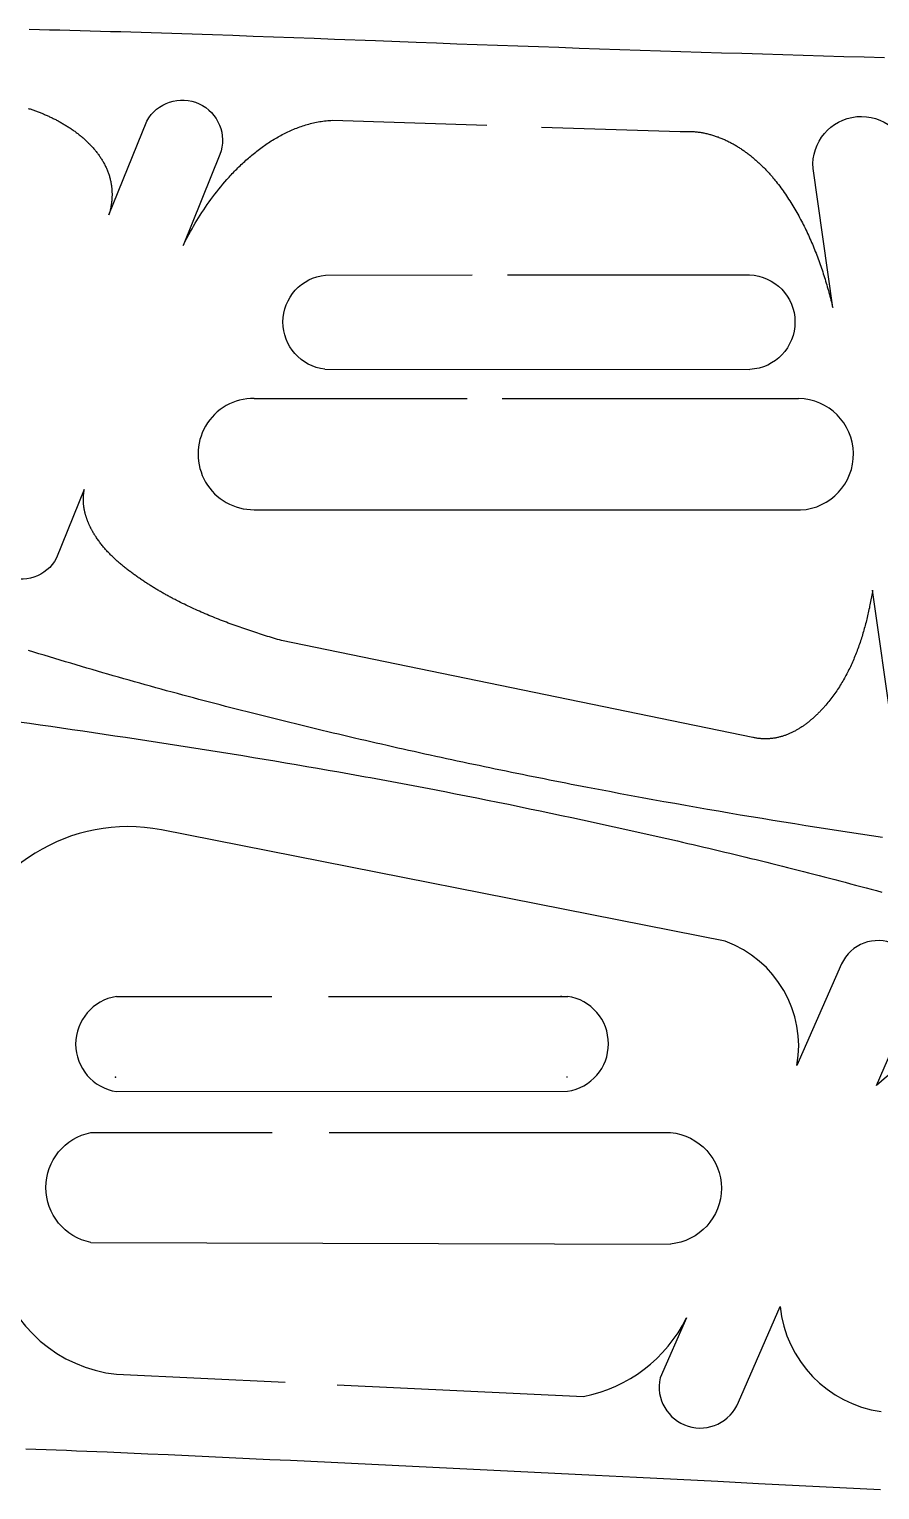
# Model space of a CAD drawing. Header units: millimetres. Extents: x 106 to 1096, y 85 to 181.
# Drawn here: x 489.2 to 542, y 87 to 177.7 of the extents above; entities that cross this region are included whole.
import ezdxf

# ---------------------------------------------------------------- set-up
doc = ezdxf.new("R2010")
doc.units = ezdxf.units.MM

msp = doc.modelspace()

# ---------------------------------------------------------------- linework, layer by layer
at = {"color": 40, "true_color": 0xffa600}
for p, q in [((507.599, 162.437), (516.697, 162.452)), ((507.599, 162.437), (516.697, 162.452)), ((518.896, 162.452), (533.925, 162.452)), ((518.896, 162.452), (533.925, 162.452)), ((507.563, 156.585), (533.952, 156.574)), ((507.563, 156.585), (533.952, 156.574)), ((503.176, 154.78), (516.402, 154.774)), ((503.176, 154.78), (516.402, 154.774)), ((518.561, 154.773), (536.973, 154.764)), ((518.561, 154.773), (536.973, 154.764)), ((503.176, 147.865), (537.098, 147.852)), ((503.176, 147.865), (537.098, 147.852)), ((494.626, 111.737), (522.626, 111.756)), ((493.036, 102.367), (529.017, 102.27))]:
    msp.add_line(p, q, dxfattribs=at)
at = {"color": 40, "linetype": 'Continuous', "lineweight": 25, "true_color": 0xffa600}
for points in [[(489.204, 177.699), (489.835, 177.684), (490.467, 177.669), (491.099, 177.654), (491.73, 177.637), (492.362, 177.621), (492.994, 177.603), (493.625, 177.586), (494.257, 177.567), (494.889, 177.549), (495.521, 177.53), (496.153, 177.51), (496.785, 177.49), (497.417, 177.47), (498.049, 177.449), (498.681, 177.428), (499.313, 177.407), (499.946, 177.386), (500.578, 177.364), (501.842, 177.319), (503.107, 177.274), (504.371, 177.227), (505.636, 177.181), (506.901, 177.133), (508.166, 177.086), (510.696, 176.99), (513.225, 176.894), (514.49, 176.847), (515.755, 176.8), (517.02, 176.754), (518.284, 176.708), (519.549, 176.663), (520.814, 176.618), (522.078, 176.574), (523.343, 176.531), (524.607, 176.488), (525.872, 176.445), (527.136, 176.403), (528.401, 176.362), (529.665, 176.321), (530.93, 176.281), (532.194, 176.241), (533.458, 176.202), (534.723, 176.163), (535.987, 176.125), (537.251, 176.088), (538.516, 176.051), (539.78, 176.014), (541.044, 175.978), (542.308, 175.943)], [(542.177, 127.518), (541.497, 127.618), (540.817, 127.72), (540.137, 127.822), (539.457, 127.926), (538.777, 128.031), (538.098, 128.137), (537.418, 128.244), (536.739, 128.352), (536.06, 128.461), (535.382, 128.571), (534.703, 128.683), (534.025, 128.795), (533.346, 128.909), (532.668, 129.024), (531.99, 129.14), (531.313, 129.257), (530.635, 129.375), (529.958, 129.494), (529.281, 129.614), (528.604, 129.736), (527.927, 129.858), (527.251, 129.982), (526.574, 130.107), (525.898, 130.233), (525.223, 130.36), (524.547, 130.488), (523.871, 130.617), (523.534, 130.683), (523.196, 130.748), (522.859, 130.814), (522.521, 130.88), (522.184, 130.946), (521.846, 131.012), (521.509, 131.079), (521.172, 131.146), (520.835, 131.214), (520.498, 131.281), (520.161, 131.349), (519.824, 131.418), (519.487, 131.486), (519.15, 131.555), (518.813, 131.624), (518.476, 131.694), (518.139, 131.764), (517.803, 131.834), (517.466, 131.904), (517.13, 131.974), (516.793, 132.045), (516.457, 132.117), (516.12, 132.188), (515.784, 132.26), (515.448, 132.332), (515.112, 132.404), (514.776, 132.477), (514.44, 132.55), (514.104, 132.624), (513.768, 132.697), (513.432, 132.771), (513.096, 132.846), (512.761, 132.92), (512.425, 132.995), (512.09, 133.07), (511.754, 133.146), (511.419, 133.222), (511.083, 133.298), (510.748, 133.374), (510.413, 133.451), (510.078, 133.528), (509.743, 133.606), (509.408, 133.684), (509.073, 133.762), (508.738, 133.84), (508.404, 133.919), (508.069, 133.999), (507.734, 134.078), (507.4, 134.158), (507.066, 134.238), (506.731, 134.319), (506.397, 134.399), (506.063, 134.481), (505.729, 134.562), (505.395, 134.644), (505.061, 134.726), (504.727, 134.809), (504.393, 134.892), (504.06, 134.975), (503.726, 135.059), (503.393, 135.143), (503.059, 135.227), (502.726, 135.312), (502.393, 135.397), (502.06, 135.483), (501.727, 135.569), (501.394, 135.655), (501.061, 135.741), (500.728, 135.828), (500.396, 135.916), (500.063, 136.003), (499.731, 136.091), (499.398, 136.18), (499.066, 136.269), (498.734, 136.358), (498.402, 136.448), (498.07, 136.537), (497.738, 136.628), (497.406, 136.719), (497.075, 136.81), (496.743, 136.901), (496.412, 136.993), (496.08, 137.086), (495.749, 137.178), (495.418, 137.272), (495.087, 137.365), (494.756, 137.459), (494.426, 137.554), (494.095, 137.649), (493.765, 137.744), (493.434, 137.84), (493.104, 137.937), (492.774, 138.034), (492.444, 138.131), (492.114, 138.229), (491.785, 138.327), (491.455, 138.426), (491.126, 138.525), (490.797, 138.625), (490.468, 138.725), (490.139, 138.826), (489.811, 138.927), (489.482, 139.029), (489.154, 139.131)], [(488.55, 134.7), (489.214, 134.606), (489.878, 134.512), (490.541, 134.417), (491.205, 134.322), (491.869, 134.225), (492.532, 134.129), (493.196, 134.031), (493.859, 133.933), (494.522, 133.834), (495.186, 133.735), (495.849, 133.635), (496.512, 133.534), (497.175, 133.433), (497.837, 133.331), (498.5, 133.228), (499.163, 133.125), (499.825, 133.02), (500.487, 132.915), (501.15, 132.809), (501.812, 132.703), (502.474, 132.595), (503.135, 132.487), (503.797, 132.378), (504.458, 132.267), (505.12, 132.156), (505.781, 132.044), (506.442, 131.931), (507.102, 131.817), (507.763, 131.702), (508.423, 131.585), (509.084, 131.468), (509.744, 131.35), (510.074, 131.29), (510.403, 131.23), (510.733, 131.17), (511.063, 131.11), (511.393, 131.049), (511.722, 130.988), (512.052, 130.927), (512.382, 130.865), (512.711, 130.803), (513.041, 130.741), (513.37, 130.679), (513.699, 130.616), (514.029, 130.553), (514.358, 130.489), (514.687, 130.426), (515.016, 130.362), (515.674, 130.233), (516.332, 130.104), (516.99, 129.973), (517.647, 129.841), (518.304, 129.708), (518.962, 129.574), (519.618, 129.439), (520.275, 129.303), (520.931, 129.166), (521.588, 129.028), (522.244, 128.889), (522.899, 128.749), (523.555, 128.608), (524.211, 128.466), (524.866, 128.324), (525.521, 128.18), (526.176, 128.035), (526.83, 127.89), (527.485, 127.743), (528.139, 127.595), (528.793, 127.447), (529.446, 127.297), (529.773, 127.222), (530.1, 127.146), (530.426, 127.07), (530.753, 126.994), (531.079, 126.918), (531.406, 126.841), (531.732, 126.764), (532.058, 126.687), (532.384, 126.609), (532.71, 126.531), (533.036, 126.453), (533.362, 126.375), (533.688, 126.296), (534.014, 126.216), (534.34, 126.137), (534.665, 126.057), (534.991, 125.977), (535.316, 125.896), (535.642, 125.815), (535.967, 125.734), (536.292, 125.653), (536.617, 125.571), (536.942, 125.489), (537.267, 125.406), (537.592, 125.323), (537.917, 125.24), (538.242, 125.156), (538.566, 125.072), (538.891, 124.988), (539.215, 124.903), (539.539, 124.818), (539.864, 124.732), (540.188, 124.646), (540.512, 124.56), (540.836, 124.474), (541.159, 124.387), (541.483, 124.299), (541.807, 124.212), (542.13, 124.124)], [(542.063, 87.013), (540.799, 87.074), (539.536, 87.137), (538.272, 87.2), (537.008, 87.263), (534.481, 87.391), (531.954, 87.519), (529.427, 87.646), (526.9, 87.773), (524.372, 87.898), (521.845, 88.023), (519.318, 88.147), (516.79, 88.271), (514.263, 88.394), (511.735, 88.517), (509.208, 88.64), (506.68, 88.762), (505.417, 88.822), (504.153, 88.883), (502.889, 88.942), (501.625, 89.001), (500.361, 89.06), (499.097, 89.117), (497.833, 89.174), (496.569, 89.23), (495.305, 89.285), (494.041, 89.339), (493.409, 89.366), (492.777, 89.392), (492.145, 89.419), (491.513, 89.444), (490.881, 89.47), (490.249, 89.495), (489.617, 89.52), (488.985, 89.544)]]:
    msp.add_lwpolyline(points, dxfattribs=at)
for points in [[(489.149, 172.783), (489.206, 172.765), (489.262, 172.747), (489.318, 172.728), (489.374, 172.709), (489.43, 172.69), (489.485, 172.67), (489.541, 172.65), (489.597, 172.63), (489.652, 172.61), (489.708, 172.589), (489.763, 172.568), (489.818, 172.547), (489.874, 172.525), (489.929, 172.503), (489.984, 172.481), (490.038, 172.459), (490.093, 172.436), (490.148, 172.413), (490.202, 172.39), (490.257, 172.366), (490.311, 172.342), (490.365, 172.318), (490.419, 172.293), (490.473, 172.268), (490.527, 172.243), (490.581, 172.217), (490.635, 172.191), (490.688, 172.165), (490.741, 172.138), (490.795, 172.111), (490.848, 172.084), (490.901, 172.056), (490.954, 172.028), (491.007, 172), (491.059, 171.971), (491.112, 171.942), (491.164, 171.913), (491.216, 171.883), (491.268, 171.853), (491.32, 171.823), (491.372, 171.792), (491.424, 171.761), (491.475, 171.73), (491.527, 171.698), (491.578, 171.666), (491.628, 171.633), (491.679, 171.6), (491.73, 171.567), (491.78, 171.534), (491.83, 171.5), (491.879, 171.466), (491.929, 171.431), (491.978, 171.396), (492.027, 171.361), (492.076, 171.325), (492.124, 171.289), (492.172, 171.253), (492.22, 171.216), (492.267, 171.179), (492.315, 171.142), (492.361, 171.104), (492.408, 171.066), (492.454, 171.028), (492.5, 170.989), (492.545, 170.95), (492.59, 170.911), (492.635, 170.871), (492.679, 170.831), (492.723, 170.791), (492.767, 170.75), (492.81, 170.709), (492.853, 170.668), (492.895, 170.626), (492.937, 170.584), (492.978, 170.542), (493.019, 170.499), (493.059, 170.456), (493.1, 170.413), (493.139, 170.369), (493.178, 170.325), (493.217, 170.281), (493.255, 170.236), (493.292, 170.191), (493.329, 170.146), (493.366, 170.1), (493.402, 170.054), (493.437, 170.008), (493.472, 169.961), (493.507, 169.914), (493.541, 169.867), (493.574, 169.819), (493.606, 169.771), (493.639, 169.723), (493.67, 169.674), (493.701, 169.625), (493.731, 169.576), (493.761, 169.526), (493.79, 169.476), (493.818, 169.426), (493.846, 169.376), (493.873, 169.325), (493.899, 169.273), (493.925, 169.222), (493.95, 169.17), (493.974, 169.118), (493.998, 169.065), (494.021, 169.013), (494.043, 168.959), (494.065, 168.906), (494.086, 168.852), (494.106, 168.798), (494.125, 168.744), (494.144, 168.689), (494.161, 168.634), (494.179, 168.579), (494.195, 168.523), (494.21, 168.467), (494.225, 168.411), (494.239, 168.354), (494.252, 168.297), (494.264, 168.24), (494.276, 168.182), (494.281, 168.153), (494.286, 168.124), (494.291, 168.095), (494.296, 168.066), (494.301, 168.037), (494.305, 168.008), (494.309, 167.978), (494.313, 167.949), (494.317, 167.919), (494.32, 167.89), (494.324, 167.86), (494.327, 167.83), (494.329, 167.801), (494.332, 167.771), (494.334, 167.741), (494.337, 167.711), (494.339, 167.68), (494.34, 167.65), (494.342, 167.62), (494.343, 167.59), (494.344, 167.559), (494.345, 167.529), (494.345, 167.498), (494.346, 167.467), (494.346, 167.437), (494.346, 167.406), (494.345, 167.375), (494.345, 167.344), (494.344, 167.313), (494.343, 167.282), (494.341, 167.25), (494.34, 167.219), (494.338, 167.188), (494.336, 167.156), (494.334, 167.125), (494.331, 167.093), (494.328, 167.062), (494.325, 167.03), (494.322, 166.998), (494.319, 166.966), (494.315, 166.934), (494.311, 166.902), (494.307, 166.87), (494.302, 166.838), (494.297, 166.805), (494.292, 166.773), (494.287, 166.741), (494.281, 166.708), (494.276, 166.676), (494.27, 166.643), (494.263, 166.61), (494.257, 166.577), (494.25, 166.544), (494.243, 166.511), (494.235, 166.478), (494.228, 166.445), (494.22, 166.412), (494.212, 166.379), (494.203, 166.346), (494.195, 166.312), (494.186, 166.279), (494.176, 166.245), (494.167, 166.211), (494.157, 166.178), (496.513, 171.998, -0.933284), (501.046, 169.915), (498.759, 164.264), (498.847, 164.439), (498.938, 164.614), (499.029, 164.788), (499.123, 164.962), (499.218, 165.134), (499.315, 165.307), (499.413, 165.478), (499.513, 165.648), (499.615, 165.818), (499.718, 165.986), (499.823, 166.154), (499.93, 166.32), (500.038, 166.486), (500.148, 166.65), (500.26, 166.813), (500.374, 166.975), (500.489, 167.136), (500.607, 167.295), (500.726, 167.453), (500.846, 167.61), (500.969, 167.765), (501.093, 167.918), (501.22, 168.07), (501.348, 168.221), (501.478, 168.37), (501.61, 168.517), (501.677, 168.59), (501.744, 168.662), (501.811, 168.734), (501.879, 168.806), (501.948, 168.877), (502.017, 168.947), (502.087, 169.017), (502.157, 169.087), (502.227, 169.156), (502.298, 169.225), (502.37, 169.293), (502.442, 169.361), (502.514, 169.428), (502.587, 169.495), (502.66, 169.561), (502.734, 169.626), (502.809, 169.692), (502.884, 169.756), (502.959, 169.82), (503.035, 169.884), (503.112, 169.947), (503.189, 170.009), (503.266, 170.071), (503.344, 170.132), (503.423, 170.192), (503.502, 170.252), (503.581, 170.311), (503.661, 170.37), (503.741, 170.428), (503.822, 170.485), (503.904, 170.541), (503.986, 170.597), (504.068, 170.652), (504.151, 170.706), (504.234, 170.76), (504.318, 170.812), (504.402, 170.864), (504.487, 170.915), (504.572, 170.965), (504.658, 171.014), (504.744, 171.062), (504.831, 171.109), (504.918, 171.155), (505.005, 171.201), (505.093, 171.245), (505.182, 171.289), (505.271, 171.331), (505.36, 171.373), (505.45, 171.413), (505.54, 171.452), (505.631, 171.49), (505.722, 171.528), (505.814, 171.564), (505.906, 171.598), (505.998, 171.632), (506.091, 171.665), (506.185, 171.696), (506.278, 171.726), (506.373, 171.755), (506.467, 171.783), (506.562, 171.81), (506.658, 171.835), (506.754, 171.859), (506.85, 171.882), (506.947, 171.903), (507.044, 171.923), (507.142, 171.942), (507.24, 171.959), (507.338, 171.975), (507.437, 171.989), (507.536, 172.002), (507.636, 172.014), (507.736, 172.024), (507.836, 172.033), (507.937, 172.04), (508.038, 172.046), (517.614, 171.732)], [(521.01, 171.62), (529.62, 171.338), (529.683, 171.343), (529.746, 171.348), (529.809, 171.351), (529.872, 171.354), (529.934, 171.356), (529.997, 171.357), (530.059, 171.358), (530.121, 171.357), (530.183, 171.356), (530.245, 171.354), (530.307, 171.352), (530.369, 171.349), (530.43, 171.345), (530.491, 171.34), (530.553, 171.335), (530.614, 171.329), (530.674, 171.322), (530.735, 171.314), (530.796, 171.306), (530.856, 171.297), (530.916, 171.288), (530.976, 171.277), (531.036, 171.267), (531.096, 171.255), (531.156, 171.243), (531.215, 171.23), (531.274, 171.216), (531.333, 171.202), (531.392, 171.188), (531.451, 171.172), (531.509, 171.156), (531.568, 171.14), (531.626, 171.122), (531.684, 171.104), (531.742, 171.086), (531.799, 171.067), (531.857, 171.047), (531.914, 171.027), (531.971, 171.007), (532.028, 170.985), (532.085, 170.963), (532.141, 170.941), (532.197, 170.918), (532.253, 170.894), (532.309, 170.87), (532.365, 170.846), (532.42, 170.821), (532.475, 170.795), (532.53, 170.769), (532.585, 170.742), (532.64, 170.715), (532.694, 170.687), (532.748, 170.659), (532.802, 170.631), (532.856, 170.601), (532.909, 170.572), (532.963, 170.542), (533.016, 170.511), (533.069, 170.48), (533.121, 170.449), (533.174, 170.417), (533.226, 170.385), (533.278, 170.352), (533.329, 170.319), (533.381, 170.285), (533.432, 170.251), (533.483, 170.217), (533.533, 170.182), (533.584, 170.147), (533.634, 170.111), (533.684, 170.075), (533.734, 170.039), (533.783, 170.002), (533.832, 169.965), (533.881, 169.927), (533.93, 169.889), (533.979, 169.851), (534.027, 169.813), (534.075, 169.774), (534.122, 169.735), (534.17, 169.695), (534.217, 169.655), (534.264, 169.615), (534.31, 169.574), (534.356, 169.534), (534.402, 169.493), (534.448, 169.451), (534.494, 169.409), (534.539, 169.367), (534.584, 169.325), (534.628, 169.283), (534.673, 169.24), (534.717, 169.197), (534.761, 169.154), (534.804, 169.11), (534.847, 169.066), (534.89, 169.022), (534.933, 168.978), (534.975, 168.934), (535.017, 168.889), (535.059, 168.844), (535.1, 168.799), (535.141, 168.753), (535.182, 168.708), (535.223, 168.662), (535.263, 168.616), (535.303, 168.57), (535.343, 168.524), (535.382, 168.477), (535.422, 168.43), (535.46, 168.383), (535.499, 168.336), (535.538, 168.289), (535.576, 168.241), (535.651, 168.146), (535.726, 168.049), (535.799, 167.952), (535.872, 167.854), (535.944, 167.756), (536.015, 167.657), (536.084, 167.557), (536.153, 167.457), (536.221, 167.356), (536.289, 167.255), (536.355, 167.153), (536.421, 167.05), (536.486, 166.948), (536.55, 166.844), (536.613, 166.74), (536.676, 166.636), (536.738, 166.531), (536.799, 166.426), (536.859, 166.32), (536.919, 166.214), (536.978, 166.107), (537.036, 166), (537.094, 165.893), (537.15, 165.785), (537.206, 165.677), (537.262, 165.569), (537.316, 165.46), (537.37, 165.35), (537.424, 165.241), (537.476, 165.131), (537.528, 165.02), (537.579, 164.91), (537.63, 164.799), (537.68, 164.687), (537.729, 164.576), (537.777, 164.464), (537.825, 164.351), (537.872, 164.239), (537.919, 164.126), (537.965, 164.013), (538.01, 163.899), (538.055, 163.786), (538.099, 163.672), (538.142, 163.558), (538.185, 163.443), (538.227, 163.329), (538.269, 163.214), (538.31, 163.099), (538.35, 162.983), (538.389, 162.868), (538.429, 162.752), (538.467, 162.636), (538.505, 162.52), (538.542, 162.404), (538.579, 162.288), (538.615, 162.171), (538.651, 162.055), (538.686, 161.938), (538.72, 161.821), (538.754, 161.704), (538.787, 161.587), (538.82, 161.47), (538.852, 161.352), (538.884, 161.235), (538.915, 161.117), (538.946, 161), (538.976, 160.882), (539.006, 160.764), (539.035, 160.647), (539.063, 160.529), (539.091, 160.411), (537.87, 169.053, -0.97632), (543.863, 169.636)], [(542.78, 134.294), (541.57, 142.863), (541.553, 142.763), (541.536, 142.664), (541.518, 142.564), (541.5, 142.465), (541.482, 142.366), (541.463, 142.266), (541.444, 142.167), (541.425, 142.067), (541.405, 141.968), (541.384, 141.869), (541.364, 141.77), (541.343, 141.67), (541.321, 141.571), (541.299, 141.472), (541.277, 141.374), (541.254, 141.275), (541.231, 141.176), (541.207, 141.078), (541.182, 140.979), (541.158, 140.881), (541.132, 140.783), (541.107, 140.685), (541.08, 140.587), (541.053, 140.489), (541.026, 140.391), (540.998, 140.294), (540.97, 140.197), (540.941, 140.1), (540.911, 140.003), (540.881, 139.906), (540.85, 139.81), (540.819, 139.714), (540.787, 139.618), (540.754, 139.522), (540.721, 139.427), (540.687, 139.331), (540.653, 139.236), (540.617, 139.141), (540.582, 139.047), (540.545, 138.953), (540.508, 138.859), (540.47, 138.765), (540.432, 138.672), (540.393, 138.579), (540.353, 138.486), (540.312, 138.394), (540.271, 138.302), (540.229, 138.21), (540.186, 138.118), (540.143, 138.027), (540.098, 137.937), (540.053, 137.846), (540.008, 137.756), (539.961, 137.667), (539.914, 137.577), (539.865, 137.489), (539.816, 137.4), (539.767, 137.312), (539.716, 137.225), (539.664, 137.137), (539.612, 137.051), (539.559, 136.964), (539.505, 136.878), (539.45, 136.793), (539.394, 136.708), (539.338, 136.624), (539.28, 136.539), (539.222, 136.456), (539.162, 136.373), (539.102, 136.29), (539.041, 136.208), (538.979, 136.127), (538.915, 136.046), (538.851, 135.965), (538.786, 135.885), (538.72, 135.806), (538.653, 135.727), (538.586, 135.648), (538.551, 135.61), (538.517, 135.571), (538.482, 135.532), (538.447, 135.494), (538.412, 135.456), (538.376, 135.418), (538.34, 135.38), (538.304, 135.343), (538.268, 135.305), (538.232, 135.268), (538.195, 135.231), (538.158, 135.195), (538.121, 135.158), (538.084, 135.122), (538.046, 135.086), (538.008, 135.051), (537.97, 135.016), (537.932, 134.981), (537.893, 134.946), (537.855, 134.911), (537.816, 134.877), (537.777, 134.843), (537.737, 134.81), (537.698, 134.777), (537.658, 134.744), (537.618, 134.711), (537.578, 134.679), (537.537, 134.647), (537.497, 134.616), (537.456, 134.585), (537.415, 134.554), (537.373, 134.524), (537.332, 134.494), (537.29, 134.464), (537.248, 134.435), (537.206, 134.406), (537.164, 134.378), (537.121, 134.35), (537.078, 134.323), (537.035, 134.296), (536.992, 134.269), (536.949, 134.243), (536.905, 134.217), (536.862, 134.192), (536.818, 134.167), (536.773, 134.143), (536.729, 134.119), (536.685, 134.096), (536.64, 134.073), (536.595, 134.05), (536.55, 134.028), (536.504, 134.007), (536.459, 133.986), (536.413, 133.966), (536.367, 133.946), (536.321, 133.927), (536.275, 133.908), (536.229, 133.89), (536.182, 133.873), (536.135, 133.856), (536.088, 133.839), (536.041, 133.824), (535.994, 133.808), (535.946, 133.794), (535.898, 133.78), (535.85, 133.766), (535.802, 133.754), (535.754, 133.741), (535.706, 133.73), (535.657, 133.719), (535.608, 133.709), (535.559, 133.699), (535.51, 133.69), (535.461, 133.682), (535.411, 133.674), (535.362, 133.668), (535.312, 133.661), (535.262, 133.656), (535.212, 133.651), (535.162, 133.647), (535.111, 133.643), (535.06, 133.641), (535.01, 133.639), (534.959, 133.637), (534.908, 133.637), (534.856, 133.637), (534.805, 133.638), (534.753, 133.64), (534.701, 133.643), (534.65, 133.646), (534.597, 133.65), (534.545, 133.655), (534.493, 133.661), (534.44, 133.667), (534.388, 133.674), (534.335, 133.682), (534.282, 133.691), (534.229, 133.701), (534.175, 133.712), (534.122, 133.723), (504.86, 139.743), (504.737, 139.779), (504.615, 139.816), (504.492, 139.853), (504.37, 139.89), (504.247, 139.927), (504.125, 139.965), (504.002, 140.003), (503.88, 140.041), (503.757, 140.08), (503.635, 140.119), (503.512, 140.158), (503.39, 140.197), (503.268, 140.237), (503.146, 140.277), (503.023, 140.317), (502.901, 140.358), (502.779, 140.399), (502.657, 140.441), (502.535, 140.482), (502.413, 140.524), (502.292, 140.567), (502.17, 140.61), (502.049, 140.653), (501.927, 140.697), (501.806, 140.741), (501.685, 140.785), (501.564, 140.83), (501.443, 140.875), (501.323, 140.921), (501.202, 140.967), (501.082, 141.014), (500.962, 141.061), (500.842, 141.108), (500.722, 141.156), (500.602, 141.205), (500.483, 141.254), (500.364, 141.303), (500.245, 141.353), (500.126, 141.403), (500.007, 141.454), (499.889, 141.505), (499.771, 141.557), (499.653, 141.61), (499.535, 141.663), (499.418, 141.716), (499.301, 141.77), (499.184, 141.825), (499.068, 141.88), (498.952, 141.936), (498.836, 141.992), (498.72, 142.049), (498.605, 142.106), (498.49, 142.164), (498.375, 142.223), (498.318, 142.252), (498.261, 142.282), (498.204, 142.312), (498.147, 142.342), (498.09, 142.372), (498.033, 142.402), (497.976, 142.433), (497.919, 142.463), (497.863, 142.494), (497.806, 142.525), (497.75, 142.556), (497.694, 142.588), (497.638, 142.619), (497.582, 142.651), (497.526, 142.682), (497.47, 142.714), (497.414, 142.746), (497.358, 142.779), (497.302, 142.811), (497.247, 142.844), (497.191, 142.876), (497.136, 142.909), (497.081, 142.942), (497.026, 142.976), (496.971, 143.009), (496.916, 143.043), (496.861, 143.077), (496.806, 143.111), (496.752, 143.145), (496.697, 143.179), (496.643, 143.214), (496.588, 143.248), (496.534, 143.283), (496.48, 143.318), (496.426, 143.353), (496.372, 143.389), (496.318, 143.424), (496.265, 143.46), (496.211, 143.496), (496.158, 143.532), (496.105, 143.569), (496.051, 143.605), (495.998, 143.642), (495.945, 143.679), (495.892, 143.716), (495.84, 143.753), (495.787, 143.791), (495.735, 143.828), (495.682, 143.866), (495.63, 143.904), (495.578, 143.943), (495.526, 143.981), (495.474, 144.02), (495.423, 144.059), (495.371, 144.098), (495.32, 144.137), (495.269, 144.177), (495.218, 144.217), (495.168, 144.257), (495.117, 144.297), (495.067, 144.338), (495.017, 144.379), (494.967, 144.42), (494.918, 144.462), (494.869, 144.503), (494.82, 144.545), (494.771, 144.588), (494.722, 144.63), (494.674, 144.673), (494.626, 144.716), (494.578, 144.76), (494.531, 144.804), (494.484, 144.848), (494.437, 144.892), (494.391, 144.937), (494.345, 144.982), (494.299, 145.027), (494.253, 145.073), (494.208, 145.119), (494.164, 145.165), (494.119, 145.212), (494.075, 145.259), (494.031, 145.307), (493.988, 145.354), (493.945, 145.403), (493.903, 145.451), (493.86, 145.5), (493.819, 145.549), (493.777, 145.599), (493.736, 145.649), (493.696, 145.699), (493.656, 145.75), (493.616, 145.802), (493.577, 145.853), (493.538, 145.905), (493.5, 145.958), (493.462, 146.011), (493.425, 146.064), (493.388, 146.118), (493.352, 146.172), (493.316, 146.226), (493.299, 146.253), (493.281, 146.281), (493.264, 146.308), (493.247, 146.336), (493.23, 146.364), (493.213, 146.391), (493.197, 146.419), (493.18, 146.447), (493.164, 146.475), (493.148, 146.503), (493.132, 146.532), (493.116, 146.56), (493.1, 146.588), (493.085, 146.617), (493.069, 146.645), (493.054, 146.674), (493.039, 146.703), (493.025, 146.732), (493.01, 146.76), (492.996, 146.789), (492.981, 146.818), (492.968, 146.848), (492.954, 146.877), (492.94, 146.906), (492.927, 146.935), (492.914, 146.965), (492.901, 146.994), (492.888, 147.024), (492.875, 147.054), (492.863, 147.083), (492.851, 147.113), (492.839, 147.143), (492.827, 147.173), (492.816, 147.203), (492.805, 147.233), (492.794, 147.263), (492.783, 147.294), (492.772, 147.324), (492.762, 147.354), (492.752, 147.385), (492.742, 147.415), (492.733, 147.446), (492.723, 147.477), (492.714, 147.507), (492.705, 147.538), (492.697, 147.569), (492.688, 147.6), (492.68, 147.631), (492.673, 147.662), (492.665, 147.693), (492.658, 147.724), (492.651, 147.755), (492.644, 147.787), (492.637, 147.818), (492.631, 147.849), (492.625, 147.881), (492.619, 147.912), (492.614, 147.944), (492.609, 147.976), (492.604, 148.007), (492.6, 148.039), (492.595, 148.071), (492.591, 148.103), (492.588, 148.134), (492.584, 148.166), (492.581, 148.198), (492.578, 148.23), (492.576, 148.263), (492.574, 148.295), (492.572, 148.327), (492.57, 148.359), (492.569, 148.391), (492.568, 148.424), (492.568, 148.456), (492.567, 148.489), (492.567, 148.521), (492.568, 148.554), (492.568, 148.586), (492.569, 148.619), (492.571, 148.651), (492.572, 148.684), (492.574, 148.717), (492.577, 148.75), (492.579, 148.782), (492.582, 148.815), (492.586, 148.848), (492.589, 148.881), (492.593, 148.914), (492.598, 148.947), (492.603, 148.98), (492.608, 149.013), (492.613, 149.046), (492.619, 149.079), (492.625, 149.113), (490.907, 144.868, -0.94277), (486.374, 146.951)], [(553.808, 115.55, 0.229799), (541.806, 112.124), (544.187, 117.593, 0.993547), (539.634, 119.659), (536.872, 113.356, 0.363111), (532.423, 121.068), (497.41, 127.995, 0.389983), (484.801, 120.166), (483.539, 130.535, 1.068831), (477.536, 130.067), (478.216, 124.484, 0.295494), (471.628, 131.549), (451.63, 133.413, 0.389724), (444.849, 127.182), (444.424, 100.989, 0.242199), (449.678, 95.891), (474.544, 94.983, 0.428159), (480.959, 101.957), (481.802, 95.028, 0.97632), (487.804, 95.497), (487.179, 100.637, 0.312214), (494.616, 94.184), (505.103, 93.688)], [(508.327, 93.536), (523.624, 92.813, 0.235326), (530.003, 97.682), (528.369, 93.954, 0.918992), (533.238, 92.447), (535.825, 98.387, 0.344207), (542.096, 91.872)]]:
    msp.add_lwpolyline(points, format="xyb", dxfattribs=at)
at = {"color": 40, "true_color": 0xffa600}
for points in [[(507.563, 156.585, -0.896277), (507.599, 162.437)], [(507.563, 156.585, -0.896277), (507.599, 162.437)], [(533.925, 162.452, -0.955163), (533.952, 156.574)], [(533.925, 162.452, -0.955163), (533.952, 156.574)], [(503.176, 154.78, 1.008983), (503.176, 147.865)], [(503.176, 154.78, 1.008983), (503.176, 147.865)], [(537.098, 147.852, 0.967495), (536.973, 154.764)], [(537.098, 147.852, 0.967495), (536.973, 154.764)]]:
    msp.add_lwpolyline(points, format="xyb", dxfattribs=at)
at = {"color": 40, "true_color": 0xffa600, "elevation": 0}
for points in [[(494.622, 117.637), (504.263, 117.644)], [(507.776, 117.646), (522.644, 117.65)], [(507.827, 109.194), (529.012, 109.191)]]:
    msp.add_lwpolyline(points, dxfattribs=at)
for points in [[(493.036, 102.367, -0.818739), (493.036, 109.196), (504.292, 109.195)], [(529.012, 109.191, -0.914031), (529.017, 102.27)]]:
    msp.add_lwpolyline(points, format="xyb", dxfattribs=at)
at = {"color": 40, "true_color": 0xffa600}
msp.add_polyline3d([(522.183, 117.652, 0), (522.184, 117.652, 0), (522.185, 117.652, 0), (522.186, 117.652, 0), (522.187, 117.652, 0), (522.188, 117.652, 0), (522.189, 117.652, 0), (522.19, 117.652, 0), (522.192, 117.652, 0), (522.193, 117.652, 0), (522.194, 117.652, 0), (522.197, 117.652, 0), (522.198, 117.652, 0), (522.199, 117.652, 0), (522.2, 117.652, 0), (522.201, 117.652, 0), (522.202, 117.652, 0), (522.203, 117.652, 0), (522.204, 117.652, 0), (522.205, 117.652, 0), (522.206, 117.652, 0), (522.207, 117.652, 0), (522.209, 117.652, 0), (522.21, 117.652, 0), (522.211, 117.652, 0), (522.212, 117.652, 0), (522.213, 117.652, 0), (522.215, 117.652, 0), (522.216, 117.652, 0), (522.218, 117.652, 0), (522.219, 117.652, 0), (522.22, 117.652, 0), (522.224, 117.652, 0), (522.225, 117.652, 0), (522.23, 117.652, 0), (522.234, 117.652, 0), (522.236, 117.652, 0), (522.238, 117.652, 0), (522.239, 117.652, 0), (522.241, 117.652, 0), (522.244, 117.652, 0), (522.246, 117.652, 0), (522.25, 117.652, 0), (522.254, 117.652, 0), (522.257, 117.652, 0), (522.259, 117.652, 0), (522.262, 117.652, 0), (522.267, 117.652, 0), (522.269, 117.652, 0), (522.275, 117.652, 0), (522.277, 117.652, 0), (522.28, 117.651, 0), (522.286, 117.651, 0), (522.289, 117.651, 0), (522.292, 117.651, 0), (522.295, 117.651, 0), (522.298, 117.651, 0), (522.302, 117.651, 0), (522.305, 117.651, 0), (522.312, 117.651, 0), (522.315, 117.651, 0), (522.319, 117.651, 0), (522.322, 117.651, 0), (522.329, 117.651, 0), (522.333, 117.651, 0), (522.341, 117.651, 0), (522.345, 117.651, 0), (522.349, 117.651, 0), (522.353, 117.651, 0), (522.357, 117.651, 0), (522.362, 117.651, 0), (522.366, 117.651, 0), (522.379, 117.651, 0), (522.384, 117.651, 0), (522.388, 117.651, 0), (522.393, 117.651, 0), (522.403, 117.651, 0), (522.408, 117.651, 0)], dxfattribs=at)
for centre, radius, start, end in [((495.072, 114.688), 2.984, 98.67541, 261.39031), ((522.187, 114.703), 2.979, 278.47375, 81.55388), ((522.592, 115.153), 2.497, 269.29981, 270.77774)]:
    msp.add_arc(centre, radius, start, end, dxfattribs=at)
msp.add_point((494.561, 112.637), dxfattribs=at)

doc.saveas('drawing.dxf')
